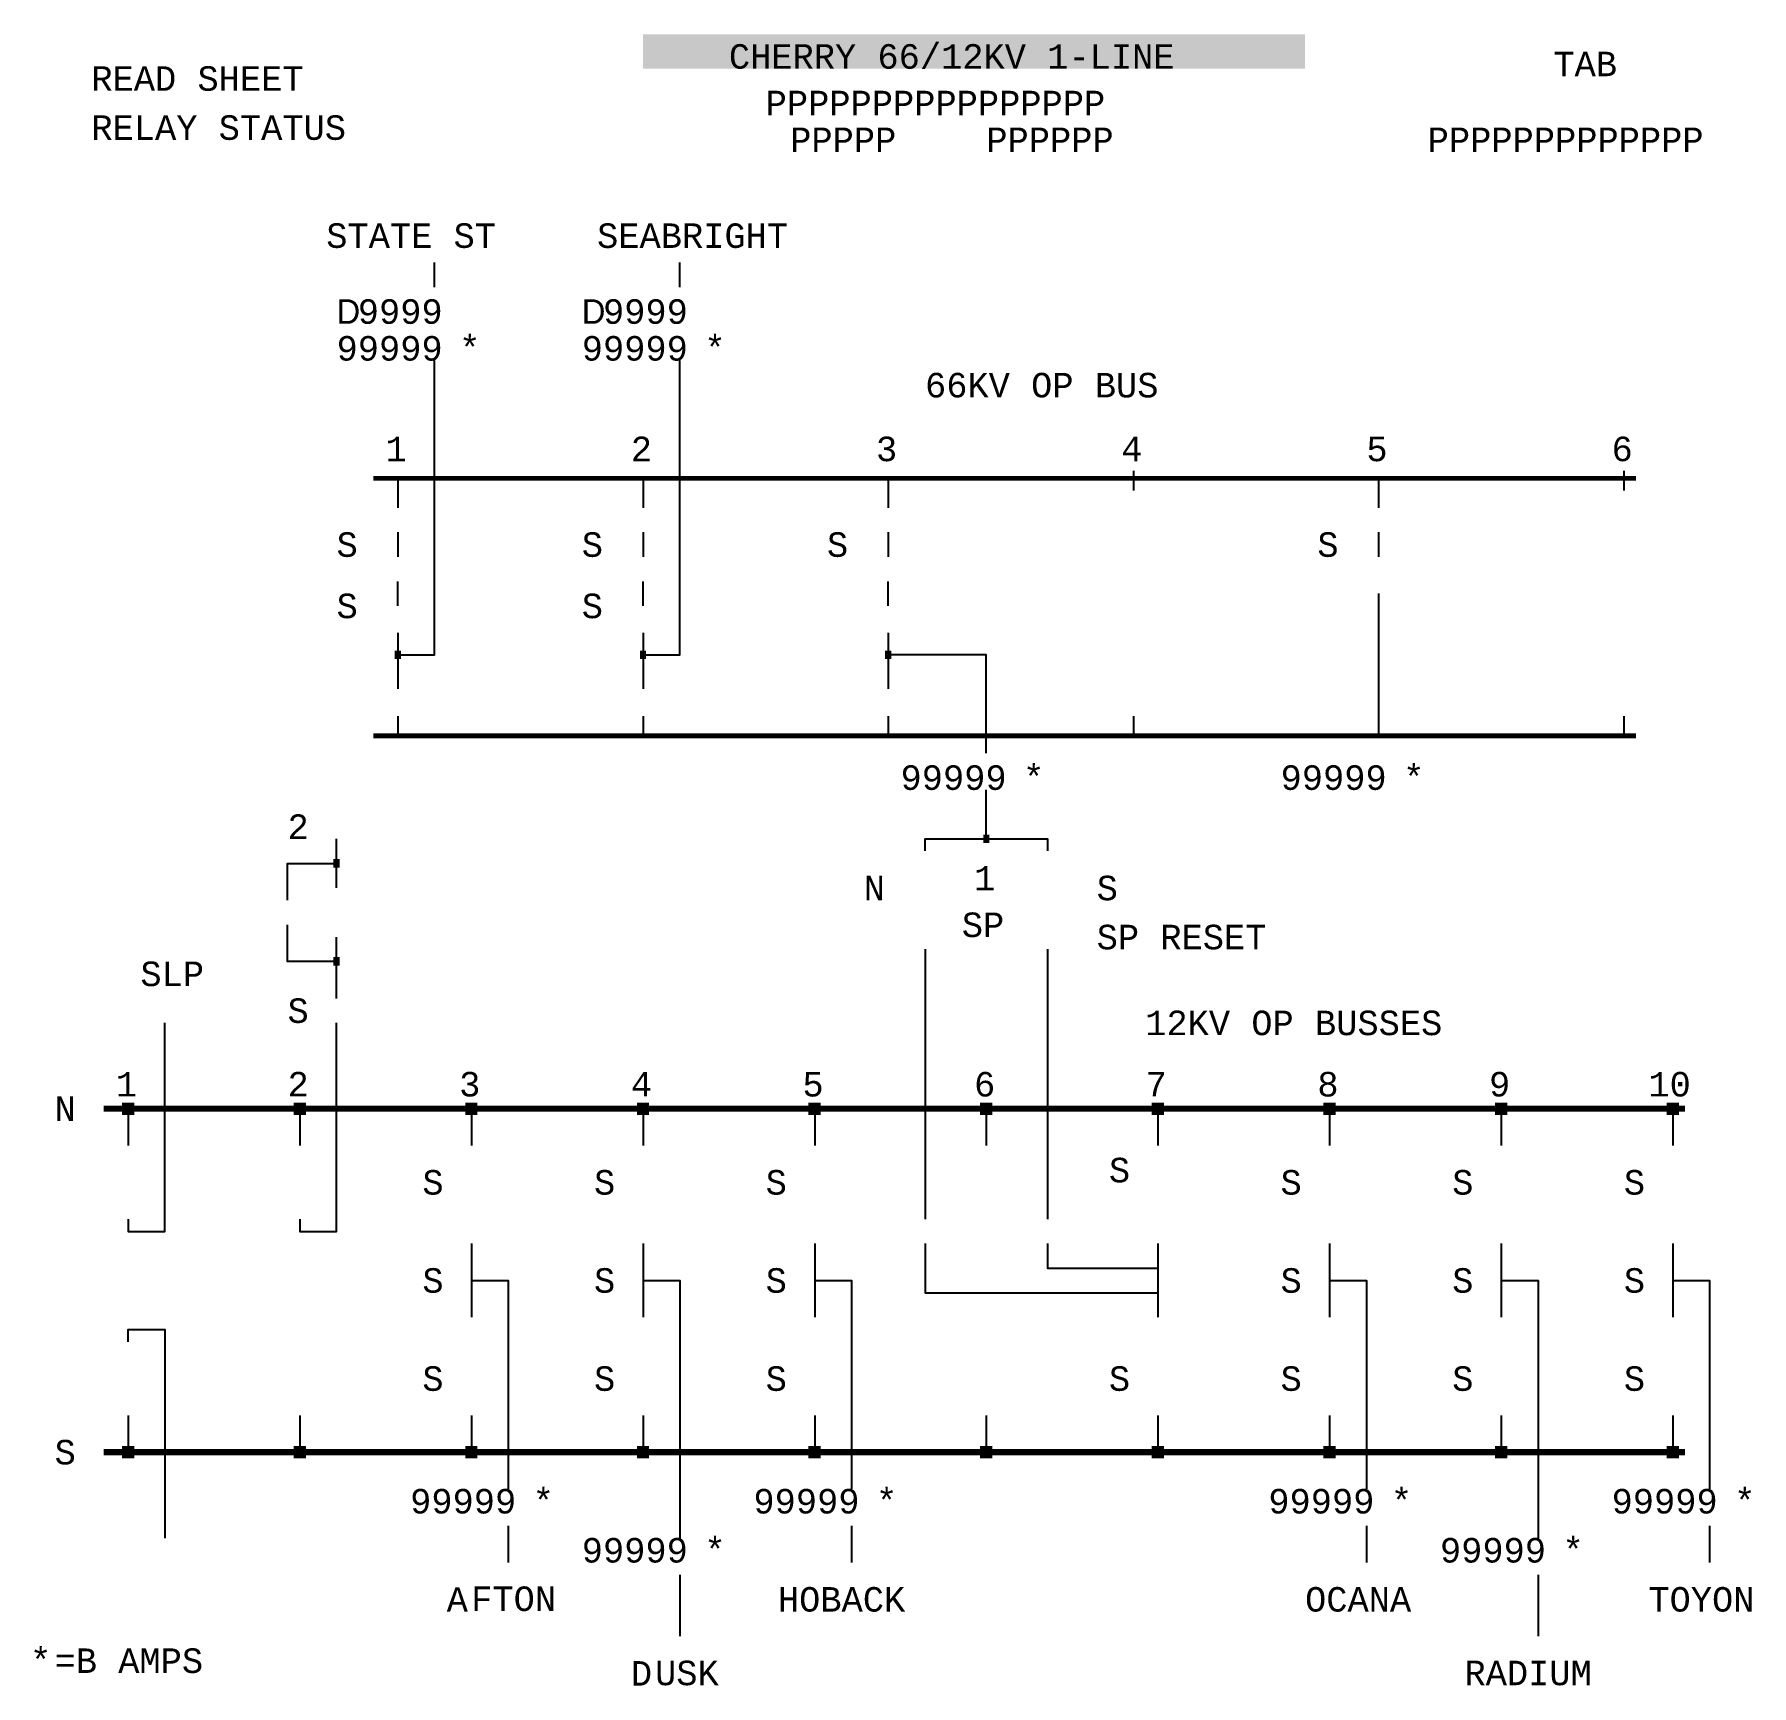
# Model space of a CAD drawing. Extents: x 0.7 to 70.7, y 0 to 67.3.
import ezdxf

# ---------------------------------------------------------------- set-up
doc = ezdxf.new("R2010")
doc.units = 0
doc.header["$MEASUREMENT"] = 0
doc.layers.get('0').update_dxf_attribs({"linetype": 'CONTINUOUS'})
doc.layers.add('CHERRY_66_12', color=7, linetype='CONTINUOUS')
doc.layers.get('0').off()
doc.styles.add('MONOTXT', font='monotxt.shx')
doc.styles.add('SET2611$0$MONOTXT', font='monotxt.shx')
doc.styles.add('XA_CUSTOM', font='xa21.shx')

# ---------------------------------------------------------------- blocks, each defined once
blk = doc.blocks.new('XA_X_TXT')
at = {"color": 0, "flags": 8}
for tag, p in [('IND', (-0.2, 0)), ('DATA', (0, 0)), ('TLQ', (1.6, 0))]:
    blk.add_attdef(tag, p, '', height=0.2, dxfattribs=at)

msp = doc.modelspace()

# ---------------------------------------------------------------- linework, layer by layer
at = {"layer": 'CHERRY_66_12', "color": 7}
for p, q in [((17, 57), (17, 58)), ((27, 57), (27, 58)), ((15.5, 47), (15.5, 46)), ((25.5, 47), (25.5, 46)), ((35.5, 47), (35.5, 46)), ((55.5, 47), (55.5, 46)), ((15.5, 44), (15.5, 45)), ((25.5, 44), (25.5, 45)), ((35.5, 44), (35.5, 45)), ((55.5, 44.5), (55.5, 38.7))]:
    msp.add_line(p, q, dxfattribs=at)
at = {"layer": 'CHERRY_66_12', "color": 7, "linetype": 'Continuous'}
for p, q in [((15.5, 49.2), (15.5, 48)), ((25.5, 49.2), (25.5, 48)), ((35.5, 49.2), (35.5, 48)), ((45.5, 49.5), (45.5, 48.7)), ((55.5, 49.2), (55.5, 48)), ((65.5, 49.5), (65.5, 48.7)), ((15.5, 42.9), (15.5, 40.615)), ((25.5, 42.9), (25.5, 40.615)), ((35.5, 42.9), (35.5, 40.615)), ((15.5, 39.5), (15.5, 38.7)), ((25.5, 39.5), (25.5, 38.7)), ((35.5, 39.5), (35.5, 38.7)), ((45.5, 39.5), (45.5, 38.7)), ((65.5, 39.5), (65.5, 38.7))]:
    msp.add_line(p, q, dxfattribs=at)
at = {"layer": 'CHERRY_66_12', "color": 2}
for p, q in [((4.5, 23.5), (4.5, 22)), ((11.5, 23.5), (11.5, 22)), ((18.5, 23.5), (18.5, 22)), ((25.5, 23.5), (25.5, 22)), ((32.5, 23.5), (32.5, 22)), ((39.5, 23.5), (39.5, 22)), ((46.5, 23.5), (46.5, 22)), ((53.5, 23.5), (53.5, 22)), ((60.5, 23.5), (60.5, 22)), ((67.5, 23.5), (67.5, 22)), ((18.5, 18), (18.5, 15)), ((25.5, 18), (25.5, 15)), ((32.5, 18), (32.5, 15)), ((46.5, 18), (46.5, 15)), ((53.5, 18), (53.5, 15)), ((60.5, 18), (60.5, 15)), ((67.5, 18), (67.5, 15)), ((4.5, 11), (4.5, 9.5)), ((11.5, 11), (11.5, 9.5)), ((18.5, 11), (18.5, 9.5)), ((25.5, 11), (25.5, 9.5)), ((32.5, 11), (32.5, 9.5)), ((39.5, 11), (39.5, 9.5)), ((46.5, 11), (46.5, 9.5)), ((53.5, 11), (53.5, 9.5)), ((60.5, 11), (60.5, 9.5)), ((67.5, 11), (67.5, 9.5))]:
    msp.add_line(p, q, dxfattribs=at)
at = {"layer": 'CHERRY_66_12', "color": 7}
for points in [[(15.5, 42), (17, 42), (17, 54)], [(25.5, 42), (27, 42), (27, 54)], [(39.5, 38), (39.5, 42), (35.5, 42)], [(39.5, 34.5), (39.5, 36.5)], [(37, 34.009), (37, 34.5), (42, 34.5), (42, 34.009)]]:
    msp.add_lwpolyline(points, dxfattribs=at)
at = {"layer": 'CHERRY_66_12', "color": 7, "const_width": 0.2}
for points in [[(14.5, 49.2), (66, 49.2)], [(14.5, 38.7), (66, 38.7)]]:
    msp.add_lwpolyline(points, dxfattribs=at)
at = {"layer": 'CHERRY_66_12', "color": 2}
for points in [[(13, 32.5), (13, 33.5), (13, 34.5)], [(11, 32), (11, 33.5), (13, 33.5)], [(13, 29.5), (11, 29.5), (11, 31)], [(13, 28), (13, 30.5)], [(37, 30), (37, 19)], [(42, 30), (42, 19)], [(4.5, 19), (4.5, 18.5), (6, 18.5), (6, 27)], [(11.5, 19), (11.5, 18.5), (13, 18.5), (13, 27)], [(37, 18), (37, 16), (46.5, 16)], [(42, 18), (42, 17), (46.5, 17)], [(18.5, 16.5), (20, 16.5), (20, 8)], [(25.5, 16.5), (27, 16.5), (27, 6)], [(32.5, 16.5), (34, 16.5), (34, 8)], [(53.5, 16.5), (55, 16.5), (55, 8)], [(60.5, 16.5), (62, 16.5), (62, 6)], [(67.5, 16.5), (69, 16.5), (69, 8)], [(4.5, 14), (4.5, 14.5), (6, 14.5), (6, 6)], [(20, 6.5), (20, 5)], [(34, 6.5), (34, 5)], [(55, 6.5), (55, 5)], [(69, 6.5), (69, 5)], [(27, 4.5), (27, 2)], [(62, 4.5), (62, 2)]]:
    msp.add_lwpolyline(points, dxfattribs=at)
at = {"layer": 'CHERRY_66_12', "color": 2, "const_width": 0.25}
for points in [[(3.5, 23.5), (68, 23.5)], [(3.5, 9.5), (68, 9.5)]]:
    msp.add_lwpolyline(points, dxfattribs=at)
at = {"layer": 'CHERRY_66_12', "color": 7}
for points in [[(25.5, 65.9), (25.5, 67.3), (52.5, 65.9), (52.5, 67.3)], [(15.374, 41.831), (15.374, 42.181), (15.624, 41.831), (15.624, 42.181)], [(25.374, 41.831), (25.374, 42.181), (25.624, 41.831), (25.624, 42.181)], [(35.374, 41.831), (35.374, 42.181), (35.624, 41.831), (35.624, 42.181)], [(39.375, 34.33), (39.375, 34.68), (39.625, 34.33), (39.625, 34.68)]]:
    msp.add_solid(points, dxfattribs=at)
at = {"layer": 'CHERRY_66_12', "color": 2}
for points in [[(38.557, 65.9), (38.557, 67.3), (41.057, 65.9), (41.057, 67.3)], [(12.874, 33.331), (12.874, 33.681), (13.124, 33.331), (13.124, 33.681)], [(12.874, 29.331), (12.874, 29.681), (13.124, 29.331), (13.124, 29.681)], [(4.247, 23.248), (4.247, 23.748), (4.747, 23.248), (4.747, 23.748)], [(11.247, 23.248), (11.247, 23.748), (11.747, 23.248), (11.747, 23.748)], [(18.247, 23.248), (18.247, 23.748), (18.747, 23.248), (18.747, 23.748)], [(25.247, 23.248), (25.247, 23.748), (25.747, 23.248), (25.747, 23.748)], [(32.247, 23.248), (32.247, 23.748), (32.747, 23.248), (32.747, 23.748)], [(39.247, 23.248), (39.247, 23.748), (39.747, 23.248), (39.747, 23.748)], [(46.247, 23.248), (46.247, 23.748), (46.747, 23.248), (46.747, 23.748)], [(53.247, 23.248), (53.247, 23.748), (53.747, 23.248), (53.747, 23.748)], [(60.247, 23.248), (60.247, 23.748), (60.747, 23.248), (60.747, 23.748)], [(67.247, 23.248), (67.247, 23.748), (67.747, 23.248), (67.747, 23.748)], [(4.247, 9.248), (4.247, 9.748), (4.747, 9.248), (4.747, 9.748)], [(11.247, 9.248), (11.247, 9.748), (11.747, 9.248), (11.747, 9.748)], [(18.247, 9.248), (18.247, 9.748), (18.747, 9.248), (18.747, 9.748)], [(25.247, 9.248), (25.247, 9.748), (25.747, 9.248), (25.747, 9.748)], [(32.247, 9.248), (32.247, 9.748), (32.747, 9.248), (32.747, 9.748)], [(39.247, 9.248), (39.247, 9.748), (39.747, 9.248), (39.747, 9.748)], [(46.247, 9.248), (46.247, 9.748), (46.747, 9.248), (46.747, 9.748)], [(53.247, 9.248), (53.247, 9.748), (53.747, 9.248), (53.747, 9.748)], [(60.247, 9.248), (60.247, 9.748), (60.747, 9.248), (60.747, 9.748)], [(67.247, 9.248), (67.247, 9.748), (67.747, 9.248), (67.747, 9.748)]]:
    msp.add_solid(points, dxfattribs=at)

# ---------------------------------------------------------------- block references
at = {"layer": 'CHERRY_66_12', "color": 6}
ref = msp.add_blockref('XA_X_TXT', (62.626, 65.594), dxfattribs=at)
ref.add_attrib('DATA', 'TAB', (62.626, 65.594), dxfattribs={"layer": '0', "color": 6, "height": 1, "style": 'MONOTXT', "flags": 2})
at = {"layer": 'CHERRY_66_12', "color": 7}
ref = msp.add_blockref('XA_X_TXT', (30.5, 64), dxfattribs=at)
ref.add_attrib('DATA', 'PPPPPPPPPPPPPPPP', (30.5, 64), dxfattribs={"layer": '0', "color": 7, "height": 1, "style": 'MONOTXT', "flags": 2})
ref = msp.add_blockref('XA_X_TXT', (31.5, 62.5), dxfattribs=at)
ref.add_attrib('DATA', 'PPPPP', (31.5, 62.5), dxfattribs={"layer": '0', "color": 7, "height": 1, "style": 'MONOTXT', "flags": 2})
ref = msp.add_blockref('XA_X_TXT', (39.5, 62.5), dxfattribs=at)
ref.add_attrib('DATA', 'PPPPPP', (39.5, 62.5), dxfattribs={"layer": '0', "color": 7, "height": 1, "style": 'MONOTXT', "flags": 2})
ref = msp.add_blockref('XA_X_TXT', (57.5, 62.5), dxfattribs=at)
ref.add_attrib('DATA', 'PPPPPPPPPPPPP', (57.5, 62.5), dxfattribs={"layer": '0', "color": 7, "height": 1, "style": 'MONOTXT', "flags": 2})
at = {"layer": 'CHERRY_66_12', "color": 6}
ref = msp.add_blockref('XA_X_TXT', (12.58, 58.596), dxfattribs=at)
ref.add_attrib('DATA', 'S', (12.58, 58.596), dxfattribs={"layer": '0', "color": 6, "height": 1, "style": 'MONOTXT', "flags": 2})
ref = msp.add_blockref('XA_X_TXT', (23.626, 58.594), dxfattribs=at)
ref.add_attrib('DATA', 'S', (23.626, 58.594), dxfattribs={"layer": '0', "color": 6, "height": 1, "style": 'MONOTXT', "flags": 2})
at = {"layer": 'CHERRY_66_12', "color": 7}
ref = msp.add_blockref('XA_X_TXT', (13, 55.5), dxfattribs=at)
ref.add_attrib('DATA', ' 9999', (13, 55.5), dxfattribs={"layer": '0', "color": 7, "height": 1, "style": 'MONOTXT', "flags": 2})
ref.add_attrib('ARROW', 'D', (13, 55.5), dxfattribs={"layer": '0', "color": 7, "height": 1, "style": 'XA_CUSTOM', "flags": 2})
ref = msp.add_blockref('XA_X_TXT', (23, 55.5), dxfattribs=at)
ref.add_attrib('DATA', ' 9999', (23, 55.5), dxfattribs={"layer": '0', "color": 7, "height": 1, "style": 'MONOTXT', "flags": 2})
ref.add_attrib('ARROW', 'D', (23, 55.5), dxfattribs={"layer": '0', "color": 7, "height": 1, "style": 'XA_CUSTOM', "flags": 2})
ref = msp.add_blockref('XA_X_TXT', (13, 54), dxfattribs=at)
ref.add_attrib('DATA', '99999', (13, 54), dxfattribs={"layer": '0', "color": 7, "height": 1, "style": 'MONOTXT', "flags": 2})
ref = msp.add_blockref('XA_X_TXT', (23, 54), dxfattribs=at)
ref.add_attrib('DATA', '99999', (23, 54), dxfattribs={"layer": '0', "color": 7, "height": 1, "style": 'MONOTXT', "flags": 2})
ref = msp.add_blockref('XA_X_TXT', (13, 46), dxfattribs=at)
ref.add_attrib('DATA', 'S', (13, 46), dxfattribs={"layer": '0', "color": 7, "height": 1, "style": 'MONOTXT', "flags": 2})
ref = msp.add_blockref('XA_X_TXT', (23, 46), dxfattribs=at)
ref.add_attrib('DATA', 'S', (23, 46), dxfattribs={"layer": '0', "color": 7, "height": 1, "style": 'MONOTXT', "flags": 2})
ref = msp.add_blockref('XA_X_TXT', (33, 46), dxfattribs=at)
ref.add_attrib('DATA', 'S', (33, 46), dxfattribs={"layer": '0', "color": 7, "height": 1, "style": 'MONOTXT', "flags": 2})
ref = msp.add_blockref('XA_X_TXT', (53, 46), dxfattribs=at)
ref.add_attrib('DATA', 'S', (53, 46), dxfattribs={"layer": '0', "color": 7, "height": 1, "style": 'MONOTXT', "flags": 2})
ref = msp.add_blockref('XA_X_TXT', (13, 43.5), dxfattribs=at)
ref.add_attrib('DATA', 'S', (13, 43.5), dxfattribs={"layer": '0', "color": 7, "height": 1, "style": 'MONOTXT', "flags": 2})
ref = msp.add_blockref('XA_X_TXT', (23, 43.5), dxfattribs=at)
ref.add_attrib('DATA', 'S', (23, 43.5), dxfattribs={"layer": '0', "color": 7, "height": 1, "style": 'MONOTXT', "flags": 2})
ref = msp.add_blockref('XA_X_TXT', (36, 36.5), dxfattribs=at)
ref.add_attrib('DATA', '99999', (36, 36.5), dxfattribs={"layer": '0', "color": 7, "height": 1, "style": 'MONOTXT', "flags": 2})
ref = msp.add_blockref('XA_X_TXT', (51.5, 36.5), dxfattribs=at)
ref.add_attrib('DATA', '99999', (51.5, 36.5), dxfattribs={"layer": '0', "color": 7, "height": 1, "style": 'MONOTXT', "flags": 2})
at = {"layer": 'CHERRY_66_12', "color": 1}
ref = msp.add_blockref('XA_X_TXT', (34.5, 32), dxfattribs=at)
ref.add_attrib('DATA', 'N', (34.5, 32), dxfattribs={"layer": '0', "color": 1, "height": 1, "style": 'MONOTXT', "flags": 2})
ref = msp.add_blockref('XA_X_TXT', (44, 32), dxfattribs=at)
ref.add_attrib('DATA', 'S', (44, 32), dxfattribs={"layer": '0', "color": 1, "height": 1, "style": 'MONOTXT', "flags": 2})
ref = msp.add_blockref('XA_X_TXT', (38.5, 30.5), dxfattribs=at)
ref.add_attrib('DATA', 'SP', (38.5, 30.5), dxfattribs={"layer": '0', "color": 1, "height": 1, "style": 'MONOTXT', "flags": 2})
ref = msp.add_blockref('XA_X_TXT', (44, 30), dxfattribs=at)
ref.add_attrib('DATA', 'SP RESET', (44, 30), dxfattribs={"layer": '0', "color": 1, "height": 1, "style": 'MONOTXT', "flags": 2})
at = {"layer": 'CHERRY_66_12', "color": 7}
ref = msp.add_blockref('XA_X_TXT', (11, 27), dxfattribs=at)
ref.add_attrib('DATA', 'S', (11, 27), dxfattribs={"layer": '0', "color": 7, "height": 1, "style": 'MONOTXT', "flags": 2})
ref = msp.add_blockref('XA_X_TXT', (16.5, 20), dxfattribs=at)
ref.add_attrib('DATA', 'S', (16.5, 20), dxfattribs={"layer": '0', "color": 7, "height": 1, "style": 'MONOTXT', "flags": 2})
ref = msp.add_blockref('XA_X_TXT', (23.5, 20), dxfattribs=at)
ref.add_attrib('DATA', 'S', (23.5, 20), dxfattribs={"layer": '0', "color": 7, "height": 1, "style": 'MONOTXT', "flags": 2})
ref = msp.add_blockref('XA_X_TXT', (30.5, 20), dxfattribs=at)
ref.add_attrib('DATA', 'S', (30.5, 20), dxfattribs={"layer": '0', "color": 7, "height": 1, "style": 'MONOTXT', "flags": 2})
ref = msp.add_blockref('XA_X_TXT', (44.5, 20.5), dxfattribs=at)
ref.add_attrib('DATA', 'S', (44.5, 20.5), dxfattribs={"layer": '0', "color": 7, "height": 1, "style": 'MONOTXT', "flags": 2})
ref = msp.add_blockref('XA_X_TXT', (51.5, 20), dxfattribs=at)
ref.add_attrib('DATA', 'S', (51.5, 20), dxfattribs={"layer": '0', "color": 7, "height": 1, "style": 'MONOTXT', "flags": 2})
ref = msp.add_blockref('XA_X_TXT', (58.5, 20), dxfattribs=at)
ref.add_attrib('DATA', 'S', (58.5, 20), dxfattribs={"layer": '0', "color": 7, "height": 1, "style": 'MONOTXT', "flags": 2})
ref = msp.add_blockref('XA_X_TXT', (65.5, 20), dxfattribs=at)
ref.add_attrib('DATA', 'S', (65.5, 20), dxfattribs={"layer": '0', "color": 7, "height": 1, "style": 'MONOTXT', "flags": 2})
ref = msp.add_blockref('XA_X_TXT', (16.5, 16), dxfattribs=at)
ref.add_attrib('DATA', 'S', (16.5, 16), dxfattribs={"layer": '0', "color": 7, "height": 1, "style": 'MONOTXT', "flags": 2})
ref = msp.add_blockref('XA_X_TXT', (23.5, 16), dxfattribs=at)
ref.add_attrib('DATA', 'S', (23.5, 16), dxfattribs={"layer": '0', "color": 7, "height": 1, "style": 'MONOTXT', "flags": 2})
ref = msp.add_blockref('XA_X_TXT', (30.5, 16), dxfattribs=at)
ref.add_attrib('DATA', 'S', (30.5, 16), dxfattribs={"layer": '0', "color": 7, "height": 1, "style": 'MONOTXT', "flags": 2})
ref = msp.add_blockref('XA_X_TXT', (51.5, 16), dxfattribs=at)
ref.add_attrib('DATA', 'S', (51.5, 16), dxfattribs={"layer": '0', "color": 7, "height": 1, "style": 'MONOTXT', "flags": 2})
ref = msp.add_blockref('XA_X_TXT', (58.5, 16), dxfattribs=at)
ref.add_attrib('DATA', 'S', (58.5, 16), dxfattribs={"layer": '0', "color": 7, "height": 1, "style": 'MONOTXT', "flags": 2})
ref = msp.add_blockref('XA_X_TXT', (65.5, 16), dxfattribs=at)
ref.add_attrib('DATA', 'S', (65.5, 16), dxfattribs={"layer": '0', "color": 7, "height": 1, "style": 'MONOTXT', "flags": 2})
ref = msp.add_blockref('XA_X_TXT', (16.5, 12), dxfattribs=at)
ref.add_attrib('DATA', 'S', (16.5, 12), dxfattribs={"layer": '0', "color": 7, "height": 1, "style": 'MONOTXT', "flags": 2})
ref = msp.add_blockref('XA_X_TXT', (23.5, 12), dxfattribs=at)
ref.add_attrib('DATA', 'S', (23.5, 12), dxfattribs={"layer": '0', "color": 7, "height": 1, "style": 'MONOTXT', "flags": 2})
ref = msp.add_blockref('XA_X_TXT', (30.5, 12), dxfattribs=at)
ref.add_attrib('DATA', 'S', (30.5, 12), dxfattribs={"layer": '0', "color": 7, "height": 1, "style": 'MONOTXT', "flags": 2})
ref = msp.add_blockref('XA_X_TXT', (44.5, 12), dxfattribs=at)
ref.add_attrib('DATA', 'S', (44.5, 12), dxfattribs={"layer": '0', "color": 7, "height": 1, "style": 'MONOTXT', "flags": 2})
ref = msp.add_blockref('XA_X_TXT', (51.5, 12), dxfattribs=at)
ref.add_attrib('DATA', 'S', (51.5, 12), dxfattribs={"layer": '0', "color": 7, "height": 1, "style": 'MONOTXT', "flags": 2})
ref = msp.add_blockref('XA_X_TXT', (58.5, 12), dxfattribs=at)
ref.add_attrib('DATA', 'S', (58.5, 12), dxfattribs={"layer": '0', "color": 7, "height": 1, "style": 'MONOTXT', "flags": 2})
ref = msp.add_blockref('XA_X_TXT', (65.5, 12), dxfattribs=at)
ref.add_attrib('DATA', 'S', (65.5, 12), dxfattribs={"layer": '0', "color": 7, "height": 1, "style": 'MONOTXT', "flags": 2})
ref = msp.add_blockref('XA_X_TXT', (16, 7), dxfattribs=at)
ref.add_attrib('DATA', '99999', (16, 7), dxfattribs={"layer": '0', "color": 7, "height": 1, "style": 'MONOTXT', "flags": 2})
ref = msp.add_blockref('XA_X_TXT', (30, 7), dxfattribs=at)
ref.add_attrib('DATA', '99999', (30, 7), dxfattribs={"layer": '0', "color": 7, "height": 1, "style": 'MONOTXT', "flags": 2})
ref = msp.add_blockref('XA_X_TXT', (51, 7), dxfattribs=at)
ref.add_attrib('DATA', '99999', (51, 7), dxfattribs={"layer": '0', "color": 7, "height": 1, "style": 'MONOTXT', "flags": 2})
ref = msp.add_blockref('XA_X_TXT', (65, 7), dxfattribs=at)
ref.add_attrib('DATA', '99999', (65, 7), dxfattribs={"layer": '0', "color": 7, "height": 1, "style": 'MONOTXT', "flags": 2})
ref = msp.add_blockref('XA_X_TXT', (23, 5), dxfattribs=at)
ref.add_attrib('DATA', '99999', (23, 5), dxfattribs={"layer": '0', "color": 7, "height": 1, "style": 'MONOTXT', "flags": 2})
ref = msp.add_blockref('XA_X_TXT', (58, 5), dxfattribs=at)
ref.add_attrib('DATA', '99999', (58, 5), dxfattribs={"layer": '0', "color": 7, "height": 1, "style": 'MONOTXT', "flags": 2})
at = {"layer": 'CHERRY_66_12', "color": 6}
ref = msp.add_blockref('XA_X_TXT', (17.492, 2.995), dxfattribs=at)
ref.add_attrib('DATA', 'A', (17.492, 2.995), dxfattribs={"layer": '0', "color": 6, "height": 1, "style": 'MONOTXT', "flags": 2})
ref = msp.add_blockref('XA_X_TXT', (25.004, -0.018), dxfattribs=at)
ref.add_attrib('DATA', 'D', (25.004, -0.018), dxfattribs={"layer": '0', "color": 6, "height": 1, "style": 'MONOTXT', "flags": 2})

# ---------------------------------------------------------------- texts
at = {"layer": 'CHERRY_66_12', "color": 8, "style": 'MONOTXT'}
msp.add_text('CHERRY 66/12KV 1-LINE', height=1, dxfattribs=at).set_placement((29, 65.9))
at = {"layer": 'CHERRY_66_12', "color": 7, "style": 'MONOTXT'}
for s, p in [('READ SHEET', (3, 65)), ('RELAY STATUS', (3, 63)), (' TATE ST', (12.58, 58.596)), (' EABRIGHT', (23.626, 58.594)), ('66KV OP BUS', (37, 52.5)), ('1', (15, 49.9)), ('2', (25, 49.9)), ('3', (35, 49.9)), ('4', (45, 49.9)), ('5', (55, 49.9)), ('6', (65, 49.9)), ('1', (39, 32.4)), ('=B AMPS', (1.5, 0.5))]:
    msp.add_text(s, height=1, dxfattribs=at).set_placement(p)
at = {"layer": 'CHERRY_66_12', "color": 4, "style": 'MONOTXT'}
for p in [(18, 54), (28, 54), (41, 36.5), (56.5, 36.5), (21, 7), (35, 7), (56, 7), (70, 7), (28, 5), (63, 5), (0.5, 0.5)]:
    msp.add_text('*', height=1, dxfattribs=at).set_placement(p)
at = {"layer": 'CHERRY_66_12', "color": 2, "style": 'SET2611$0$MONOTXT'}
for s, p in [('2', (11, 34.5)), ('SLP', (5, 28.5)), ('12KV OP BUSSES', (45.98, 26.5)), ('1', (4, 24)), ('2', (11, 24)), ('3', (18, 24)), ('4', (25, 24)), ('5', (32, 24)), ('6', (39, 24)), ('7', (46, 24)), ('8', (53, 24)), ('9', (60, 24)), ('10', (66.5, 24)), ('N', (1.5, 23)), ('S', (1.5, 9)), ('FTON', (18.49, 3.025)), ('HOBACK', (31, 3)), ('OCANA', (52.5, 3)), ('TOYON', (66.5, 3)), ('USK', (25.99, 0)), ('RADIUM', (59, 0))]:
    msp.add_text(s, height=1, dxfattribs=at).set_placement(p)

doc.saveas('drawing.dxf')
